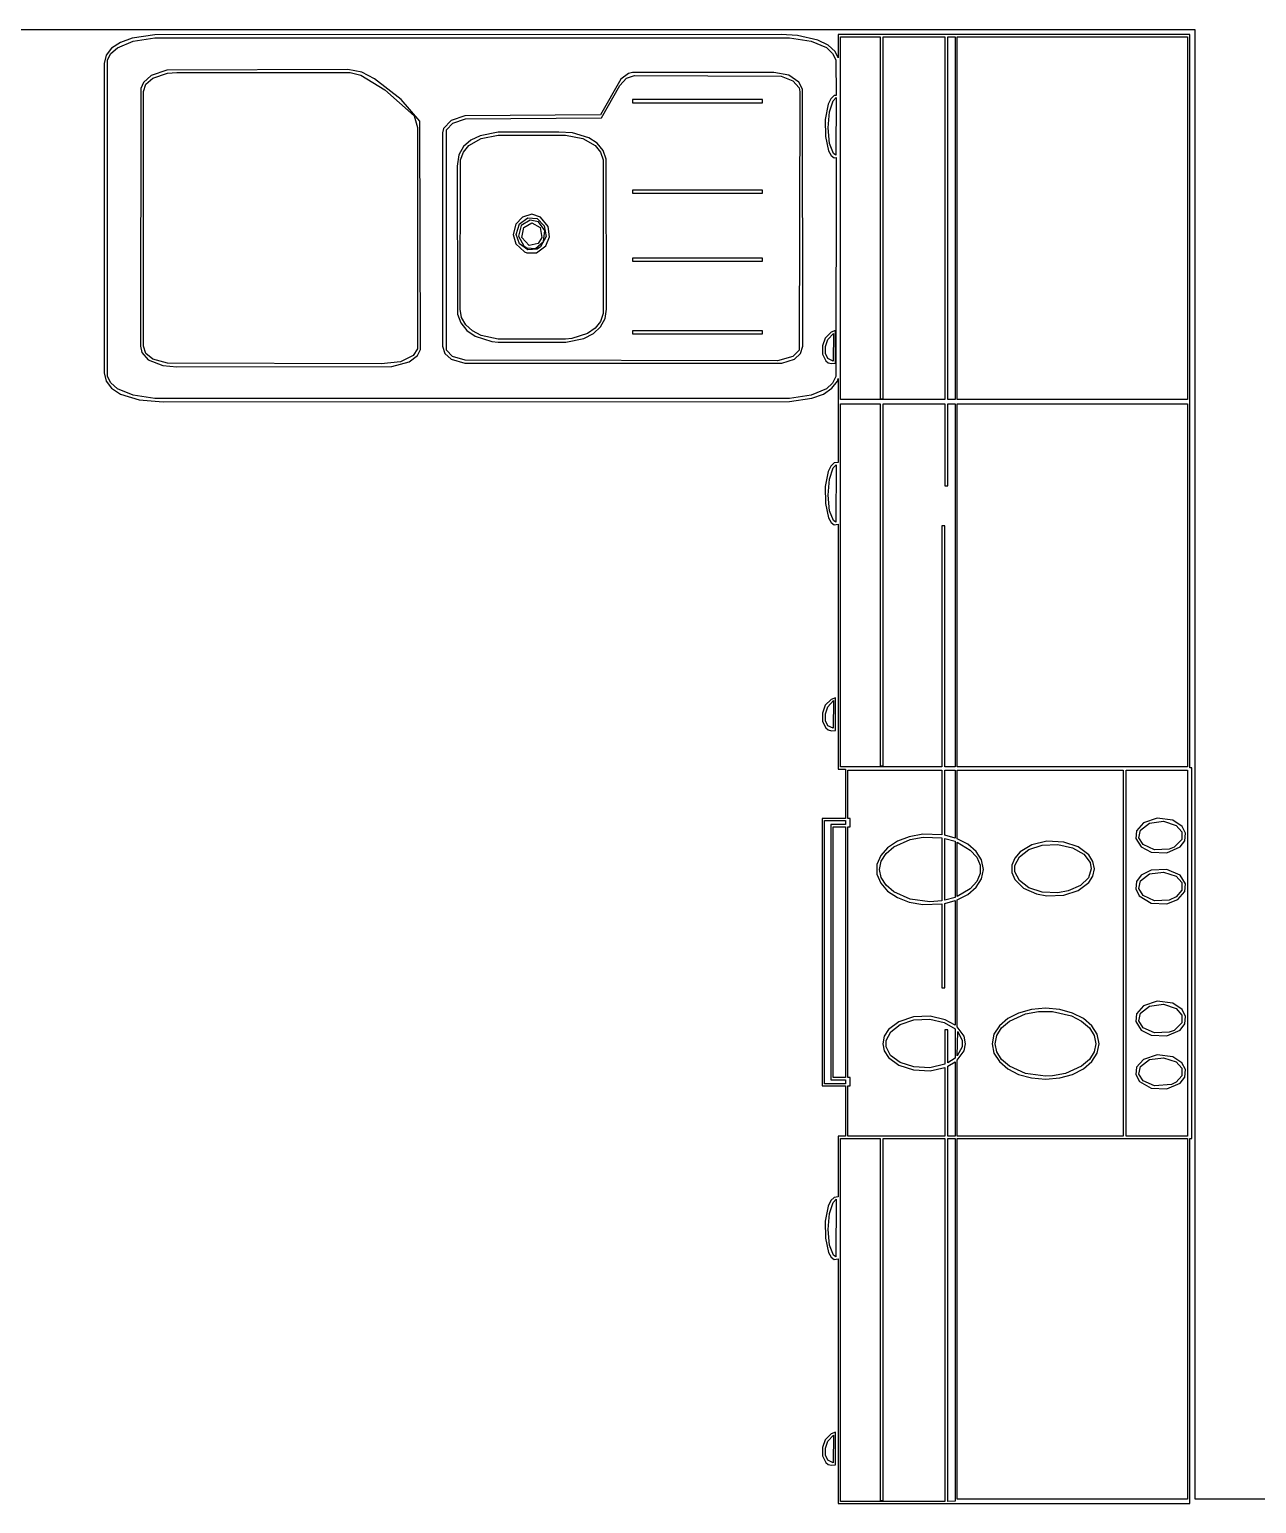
# Model space of a CAD drawing. Header units: metres. Extents: x -12.3 to 21.7, y -8.9 to 7.5.
# Drawn here: x -6.203 to -4.2, y -3.408 to -1 of the extents above; entities that cross this region are included whole.
import ezdxf

# ---------------------------------------------------------------- set-up
doc = ezdxf.new("R2010")
doc.units = ezdxf.units.M

msp = doc.modelspace()

# ---------------------------------------------------------------- linework, layer by layer
for p, q in [((-8.95, -1), (-4.29999, -1)), ((-5.99817, -1.00873), (-6.03484, -1.01416)), ((-4.97568, -1.00835), (-5.99817, -1.00873)), ((-4.94864, -1.00984), (-4.97568, -1.00835)), ((-4.91545, -1.01732), (-4.94864, -1.00984)), ((-4.30846, -1.00835), (-4.88237, -1.00835)), ((-4.88237, -1.00835), (-4.88237, -1.04625)), ((-4.30846, -2.20627), (-4.30846, -1.00835)), ((-4.29999, -1), (-4.29999, -3.39999)), ((-6.06854, -1.0305), (-6.07762, -1.04211)), ((-6.06984, -1.03911), (-6.0592, -1.02971)), ((-6.05408, -1.02112), (-6.06854, -1.0305)), ((-6.0592, -1.02971), (-6.03354, -1.019)), ((-6.03484, -1.01416), (-6.05408, -1.02112)), ((-6.03354, -1.019), (-5.99789, -1.01372)), ((-5.99789, -1.01372), (-4.96198, -1.01372)), ((-4.96198, -1.01372), (-4.92676, -1.01898)), ((-4.92676, -1.01898), (-4.90175, -1.02966)), ((-4.89896, -1.02551), (-4.91545, -1.01732)), ((-4.90175, -1.02966), (-4.89148, -1.03905)), ((-4.88748, -1.03604), (-4.89896, -1.02551)), ((-4.87883, -1.60471), (-4.87883, -1.01189)), ((-4.87883, -1.01189), (-4.81392, -1.01189)), ((-4.81392, -1.01189), (-4.81392, -1.60315)), ((-4.80891, -1.60315), (-4.80891, -1.01189)), ((-4.80891, -1.01189), (-4.70847, -1.01189)), ((-4.70847, -1.01189), (-4.70847, -1.60471)), ((-4.70346, -1.60471), (-4.70346, -1.01189)), ((-4.70346, -1.01189), (-4.69171, -1.01189)), ((-4.69171, -1.01189), (-4.69171, -1.60471)), ((-4.68819, -1.60471), (-4.68819, -1.01192)), ((-4.68819, -1.01192), (-4.312, -1.01192)), ((-4.312, -1.01192), (-4.312, -1.60471)), ((-6.07762, -1.04211), (-6.08078, -1.05576)), ((-6.08078, -1.05576), (-6.08078, -1.56082)), ((-6.0751, -1.04984), (-6.06984, -1.03911)), ((-6.0751, -1.56676), (-6.0751, -1.04984)), ((-4.89148, -1.03905), (-4.8864, -1.04979)), ((-4.88237, -1.04625), (-4.88748, -1.03604)), ((-4.8864, -1.04979), (-4.88576, -1.10771)), ((-6.00391, -1.07541), (-6.01654, -1.08673)), ((-6.01244, -1.08958), (-6.00134, -1.0797)), ((-5.97813, -1.06657), (-6.00391, -1.07541)), ((-6.00134, -1.0797), (-5.97734, -1.07152)), ((-5.68286, -1.06535), (-5.97813, -1.06657)), ((-5.97734, -1.07152), (-5.96214, -1.07036)), ((-5.96214, -1.07036), (-5.67909, -1.07036)), ((-5.65994, -1.06992), (-5.68286, -1.06535)), ((-5.67909, -1.07036), (-5.66183, -1.07454)), ((-5.66183, -1.07454), (-5.62273, -1.09862)), ((-5.63959, -1.08076), (-5.65994, -1.06992)), ((-5.5957, -1.11429), (-5.63959, -1.08076)), ((-5.23726, -1.08118), (-5.27063, -1.13965)), ((-5.23897, -1.09126), (-5.22816, -1.0795)), ((-5.22475, -1.07172), (-5.23726, -1.08118)), ((-5.22816, -1.0795), (-5.21501, -1.07535)), ((-5.21808, -1.07036), (-5.22475, -1.07172)), ((-4.98758, -1.07036), (-5.21808, -1.07036)), ((-5.21501, -1.07535), (-4.97556, -1.07643)), ((-4.96321, -1.07474), (-4.98758, -1.07036)), ((-4.97556, -1.07643), (-4.95647, -1.08385)), ((-4.9464, -1.08603), (-4.96321, -1.07474)), ((-6.02081, -1.09622), (-6.02138, -1.51733)), ((-6.01654, -1.08673), (-6.02081, -1.09622)), ((-6.01639, -1.10135), (-6.01244, -1.08958)), ((-6.01639, -1.51707), (-6.01639, -1.10135)), ((-5.62273, -1.09862), (-5.57463, -1.14124)), ((-5.2686, -1.14421), (-5.23897, -1.09126)), ((-4.95647, -1.08385), (-4.94637, -1.09526)), ((-4.94054, -1.09729), (-4.9464, -1.08603)), ((-4.94511, -1.10161), (-4.94638, -1.52368)), ((-4.94637, -1.09526), (-4.94511, -1.10161)), ((-4.94011, -1.51707), (-4.94054, -1.09729)), ((-5.56558, -1.15002), (-5.5957, -1.11429)), ((-5.00623, -1.11458), (-5.21808, -1.11458)), ((-5.21808, -1.11458), (-5.21808, -1.11958)), ((-5.21808, -1.11958), (-5.00623, -1.11958)), ((-5.00623, -1.11958), (-5.00623, -1.11458)), ((-4.89883, -1.12225), (-4.90343, -1.14694)), ((-4.89464, -1.1134), (-4.89883, -1.12225)), ((-4.89684, -1.13467), (-4.89058, -1.11632)), ((-4.88916, -1.10811), (-4.89464, -1.1134)), ((-4.89058, -1.11632), (-4.88576, -1.11118)), ((-4.88576, -1.10771), (-4.88916, -1.10811)), ((-4.88576, -1.11118), (-4.8862, -1.20512)), ((-5.57463, -1.14124), (-5.56909, -1.16)), ((-5.56453, -1.5226), (-5.56558, -1.15002)), ((-5.51428, -1.14876), (-5.52661, -1.16159)), ((-5.52206, -1.16367), (-5.51166, -1.15302)), ((-5.49178, -1.14079), (-5.51428, -1.14876)), ((-5.51166, -1.15302), (-5.49095, -1.14572)), ((-5.27063, -1.13965), (-5.49178, -1.14079)), ((-5.49095, -1.14572), (-5.2686, -1.14421)), ((-4.90343, -1.14694), (-4.90315, -1.17468)), ((-4.8989, -1.16084), (-4.89684, -1.13467)), ((-5.56909, -1.16), (-5.5694, -1.52148)), ((-5.52661, -1.16159), (-5.52826, -1.16882)), ((-5.52826, -1.16882), (-5.52826, -1.51707)), ((-5.52199, -1.52367), (-5.52206, -1.16367)), ((-5.48541, -1.18964), (-5.46503, -1.17828)), ((-5.46669, -1.17357), (-5.48224, -1.18105)), ((-5.43761, -1.16786), (-5.46669, -1.17357)), ((-5.46503, -1.17828), (-5.43724, -1.17285)), ((-5.33833, -1.16748), (-5.43761, -1.16786)), ((-5.43724, -1.17285), (-5.32736, -1.17285)), ((-5.31638, -1.16902), (-5.33833, -1.16748)), ((-5.32736, -1.17285), (-5.29918, -1.17828)), ((-5.28934, -1.17694), (-5.31638, -1.16902)), ((-5.29918, -1.17828), (-5.27904, -1.18964)), ((-5.27571, -1.18591), (-5.28934, -1.17694)), ((-4.90315, -1.17468), (-4.89819, -1.19801)), ((-4.89636, -1.18629), (-4.8989, -1.16084)), ((-5.49417, -1.19142), (-5.5018, -1.20453)), ((-5.49884, -1.21283), (-5.49425, -1.20016)), ((-5.49425, -1.20016), (-5.48541, -1.18964)), ((-5.48224, -1.18105), (-5.49417, -1.19142)), ((-5.27904, -1.18964), (-5.27048, -1.20016)), ((-5.26611, -1.19772), (-5.27571, -1.18591)), ((-5.27048, -1.20016), (-5.26608, -1.21283)), ((-5.26115, -1.21201), (-5.26611, -1.19772)), ((-4.89819, -1.19801), (-4.89401, -1.20567)), ((-4.89027, -1.20236), (-4.89636, -1.18629)), ((-4.8862, -1.20512), (-4.89027, -1.20236)), ((-5.5018, -1.20453), (-5.50444, -1.22304)), ((-5.50444, -1.22304), (-5.50377, -1.46486)), ((-5.49944, -1.45691), (-5.49884, -1.21283)), ((-5.26608, -1.21283), (-5.26608, -1.46402)), ((-5.26053, -1.45711), (-5.26115, -1.21201)), ((-4.89401, -1.20567), (-4.88873, -1.20943)), ((-4.88873, -1.20943), (-4.88576, -1.20892)), ((-4.88576, -1.20892), (-4.8864, -1.5668)), ((-5.00623, -1.2623), (-5.21808, -1.2623)), ((-5.21808, -1.2623), (-5.21808, -1.2673)), ((-5.21808, -1.2673), (-5.00623, -1.2673)), ((-5.00623, -1.2673), (-5.00623, -1.2623)), ((-5.40884, -1.31816), (-5.41299, -1.33476)), ((-5.39792, -1.30641), (-5.40884, -1.31816)), ((-5.40799, -1.33475), (-5.4026, -1.31758)), ((-5.39983, -1.3204), (-5.40431, -1.33789)), ((-5.4026, -1.31758), (-5.38922, -1.30791)), ((-5.38541, -1.31126), (-5.39983, -1.3204)), ((-5.39888, -1.33966), (-5.39578, -1.32333)), ((-5.38248, -1.30194), (-5.39792, -1.30641)), ((-5.39578, -1.32333), (-5.38248, -1.31604)), ((-5.38922, -1.30791), (-5.37372, -1.30902)), ((-5.37149, -1.31435), (-5.38541, -1.31126)), ((-5.36823, -1.30641), (-5.38248, -1.30194)), ((-5.38248, -1.31604), (-5.36917, -1.32333)), ((-5.37372, -1.30902), (-5.36217, -1.3205)), ((-5.36125, -1.32855), (-5.37149, -1.31435)), ((-5.36917, -1.32333), (-5.36609, -1.33966)), ((-5.35602, -1.32195), (-5.36823, -1.30641)), ((-5.36217, -1.3205), (-5.3589, -1.33815)), ((-5.35394, -1.33882), (-5.35602, -1.32195)), ((-5.41299, -1.33476), (-5.40884, -1.3501)), ((-5.40266, -1.3504), (-5.40799, -1.33475)), ((-5.40431, -1.33789), (-5.39581, -1.35341)), ((-5.38678, -1.3528), (-5.39888, -1.33966)), ((-5.37672, -1.35759), (-5.36353, -1.34657)), ((-5.36609, -1.33966), (-5.37236, -1.34958)), ((-5.3589, -1.33815), (-5.36838, -1.35527)), ((-5.36353, -1.34657), (-5.36125, -1.32855)), ((-5.35988, -1.35341), (-5.35394, -1.33882)), ((-5.40884, -1.3501), (-5.39439, -1.36324)), ((-5.38924, -1.3598), (-5.40266, -1.3504)), ((-5.39581, -1.35341), (-5.39093, -1.35654)), ((-5.39439, -1.36324), (-5.39062, -1.36461)), ((-5.39093, -1.35654), (-5.37672, -1.35759)), ((-5.39062, -1.36461), (-5.37505, -1.36461)), ((-5.37369, -1.35872), (-5.38924, -1.3598)), ((-5.37236, -1.34958), (-5.38678, -1.3528)), ((-5.37505, -1.36461), (-5.35988, -1.35341)), ((-5.36838, -1.35527), (-5.37369, -1.35872)), ((-5.00623, -1.37349), (-5.21808, -1.37349)), ((-5.21808, -1.37349), (-5.21808, -1.37848)), ((-5.21808, -1.37848), (-5.00623, -1.37848)), ((-5.00623, -1.37848), (-5.00623, -1.37349)), ((-5.50377, -1.46486), (-5.4986, -1.47939)), ((-5.4971, -1.47069), (-5.49944, -1.45691)), ((-5.26608, -1.46402), (-5.27048, -1.47691)), ((-5.26302, -1.47231), (-5.26053, -1.45711)), ((-5.4986, -1.47939), (-5.48877, -1.49155)), ((-5.49033, -1.48265), (-5.4971, -1.47069)), ((-5.47952, -1.49248), (-5.49033, -1.48265)), ((-5.48877, -1.49155), (-5.47499, -1.50095)), ((-5.46503, -1.49986), (-5.47952, -1.49248)), ((-5.27904, -1.48784), (-5.29153, -1.49649)), ((-5.28195, -1.49658), (-5.27031, -1.48573)), ((-5.27048, -1.47691), (-5.27904, -1.48784)), ((-5.27031, -1.48573), (-5.26302, -1.47231)), ((-5.00623, -1.492), (-5.21808, -1.492)), ((-5.21808, -1.492), (-5.21808, -1.49701)), ((-5.00623, -1.49701), (-5.00623, -1.492)), ((-4.88698, -1.49196), (-4.89377, -1.49445)), ((-4.88698, -1.54501), (-4.88698, -1.49196)), ((-5.47499, -1.50095), (-5.44807, -1.50946)), ((-5.43724, -1.50574), (-5.46503, -1.49986)), ((-5.44807, -1.50946), (-5.43764, -1.51073)), ((-5.43764, -1.51073), (-5.32698, -1.51073)), ((-5.32736, -1.50574), (-5.43724, -1.50574)), ((-5.31712, -1.50453), (-5.32736, -1.50574)), ((-5.32698, -1.51073), (-5.29741, -1.50455)), ((-5.29153, -1.49649), (-5.31712, -1.50453)), ((-5.29741, -1.50455), (-5.28195, -1.49658)), ((-5.21808, -1.49701), (-5.00623, -1.49701)), ((-4.90344, -1.50398), (-4.90804, -1.517)), ((-4.89377, -1.49445), (-4.90344, -1.50398)), ((-4.90309, -1.51778), (-4.89917, -1.50659)), ((-4.89917, -1.50659), (-4.88983, -1.49644)), ((-4.88983, -1.49644), (-4.89072, -1.5417)), ((-6.02138, -1.51733), (-6.01917, -1.5276)), ((-6.01917, -1.5276), (-6.00867, -1.53989)), ((-6.01244, -1.52933), (-6.01639, -1.51707)), ((-6.00134, -1.5385), (-6.01244, -1.52933)), ((-6.00867, -1.53989), (-5.98518, -1.54916)), ((-5.97734, -1.54535), (-6.00134, -1.5385)), ((-5.57639, -1.53275), (-5.59705, -1.54274)), ((-5.58304, -1.543), (-5.56921, -1.53238)), ((-5.5694, -1.52148), (-5.57639, -1.53275)), ((-5.56921, -1.53238), (-5.56453, -1.5226)), ((-5.52826, -1.51707), (-5.52461, -1.52933)), ((-5.52461, -1.52933), (-5.51428, -1.5385)), ((-5.51181, -1.53415), (-5.52199, -1.52367)), ((-5.51428, -1.5385), (-5.49178, -1.54535)), ((-5.49112, -1.54041), (-5.51181, -1.53415)), ((-4.98129, -1.54103), (-5.49112, -1.54041)), ((-4.95624, -1.53421), (-4.98129, -1.54103)), ((-4.97464, -1.54535), (-4.95367, -1.5385)), ((-4.94638, -1.52368), (-4.95624, -1.53421)), ((-4.95367, -1.5385), (-4.94371, -1.52933)), ((-4.94371, -1.52933), (-4.94011, -1.51707)), ((-4.90804, -1.517), (-4.90776, -1.5304)), ((-4.90776, -1.5304), (-4.90279, -1.54103)), ((-4.90288, -1.52933), (-4.90309, -1.51778)), ((-4.89908, -1.53767), (-4.90288, -1.52933)), ((-4.90279, -1.54103), (-4.89861, -1.54434)), ((-4.89072, -1.5417), (-4.89908, -1.53767)), ((-6.08078, -1.56082), (-6.07762, -1.57446)), ((-5.98518, -1.54916), (-5.96222, -1.55125)), ((-5.62823, -1.54625), (-5.97734, -1.54535)), ((-5.96222, -1.55125), (-5.61092, -1.55032)), ((-5.59705, -1.54274), (-5.62823, -1.54625)), ((-5.61092, -1.55032), (-5.58304, -1.543)), ((-5.49178, -1.54535), (-4.97464, -1.54535)), ((-4.89861, -1.54434), (-4.89333, -1.54581)), ((-4.89333, -1.54581), (-4.88698, -1.54501)), ((-6.07762, -1.57446), (-6.06854, -1.58609)), ((-6.06984, -1.57747), (-6.0751, -1.56676)), ((-6.0592, -1.58688), (-6.06984, -1.57747)), ((-6.06854, -1.58609), (-6.05408, -1.59547)), ((-6.03354, -1.5976), (-6.0592, -1.58688)), ((-4.90175, -1.58691), (-4.92676, -1.5976)), ((-4.9066, -1.59547), (-4.89256, -1.58609)), ((-4.89148, -1.57755), (-4.90175, -1.58691)), ((-4.89256, -1.58609), (-4.88379, -1.57446)), ((-4.8864, -1.5668), (-4.89148, -1.57755)), ((-4.88379, -1.57446), (-4.88237, -1.57033)), ((-4.88237, -1.57033), (-4.88237, -1.70721)), ((-6.05408, -1.59547), (-6.02357, -1.60493)), ((-5.99789, -1.60287), (-6.03354, -1.5976)), ((-6.02357, -1.60493), (-5.98416, -1.60825)), ((-4.96198, -1.60287), (-5.99789, -1.60287)), ((-5.98416, -1.60825), (-4.9617, -1.60786)), ((-4.92676, -1.5976), (-4.96198, -1.60287)), ((-4.9617, -1.60786), (-4.92545, -1.60243)), ((-4.92545, -1.60243), (-4.9066, -1.59547)), ((-4.70847, -1.60471), (-4.87883, -1.60471)), ((-4.87883, -2.20459), (-4.87883, -1.61177)), ((-4.87883, -1.61177), (-4.81392, -1.61177)), ((-4.81392, -1.60315), (-4.80891, -1.60315)), ((-4.81392, -1.61177), (-4.81392, -2.20303)), ((-4.80891, -2.20303), (-4.80891, -1.61177)), ((-4.80891, -1.61177), (-4.70847, -1.61177)), ((-4.70847, -1.61177), (-4.70847, -1.74567)), ((-4.69171, -1.60471), (-4.70346, -1.60471)), ((-4.70346, -1.74567), (-4.70346, -1.61177)), ((-4.70346, -1.61177), (-4.69171, -1.61177)), ((-4.69171, -1.61177), (-4.69171, -2.20459)), ((-4.312, -1.60471), (-4.68819, -1.60471)), ((-4.68819, -2.20459), (-4.68819, -1.61177)), ((-4.68819, -1.61177), (-4.312, -1.61177)), ((-4.312, -1.61177), (-4.312, -2.20459)), ((-4.88916, -1.70799), (-4.89464, -1.71329)), ((-4.88237, -1.70721), (-4.88916, -1.70799)), ((-4.89883, -1.72214), (-4.90343, -1.74683)), ((-4.89464, -1.71329), (-4.89883, -1.72214)), ((-4.89684, -1.73457), (-4.89058, -1.7162)), ((-4.89058, -1.7162), (-4.8857, -1.711)), ((-4.8857, -1.711), (-4.8862, -1.80501)), ((-4.90343, -1.74683), (-4.90315, -1.77457)), ((-4.8989, -1.76073), (-4.89684, -1.73457)), ((-4.70847, -1.74567), (-4.70346, -1.74567)), ((-4.90315, -1.77457), (-4.89819, -1.7979)), ((-4.89636, -1.78619), (-4.8989, -1.76073)), ((-4.89819, -1.7979), (-4.89401, -1.80556)), ((-4.89027, -1.80225), (-4.89636, -1.78619)), ((-4.89401, -1.80556), (-4.88873, -1.80931)), ((-4.8862, -1.80501), (-4.89027, -1.80225)), ((-4.88873, -1.80931), (-4.88237, -1.80823)), ((-4.88237, -1.80823), (-4.88237, -2.20813)), ((-4.70847, -1.81075), (-4.71347, -1.81075)), ((-4.71347, -1.81075), (-4.71347, -2.20459)), ((-4.70847, -2.20459), (-4.70847, -1.81075)), ((-4.89377, -2.09433), (-4.90344, -2.10387)), ((-4.88698, -2.09184), (-4.89377, -2.09433)), ((-4.88698, -2.1449), (-4.88698, -2.09184)), ((-4.90344, -2.10387), (-4.90804, -2.11688)), ((-4.90804, -2.11688), (-4.90776, -2.13028)), ((-4.90309, -2.11766), (-4.89917, -2.10648)), ((-4.90288, -2.12921), (-4.90309, -2.11766)), ((-4.89917, -2.10648), (-4.88983, -2.09633)), ((-4.88983, -2.09633), (-4.89072, -2.14159)), ((-4.90776, -2.13028), (-4.90279, -2.14091)), ((-4.89908, -2.13756), (-4.90288, -2.12921)), ((-4.90279, -2.14091), (-4.89861, -2.14423)), ((-4.89072, -2.14159), (-4.89908, -2.13756)), ((-4.89861, -2.14423), (-4.89333, -2.14569)), ((-4.89333, -2.14569), (-4.88698, -2.1449)), ((-4.88237, -2.20813), (-4.87025, -2.20813)), ((-4.71347, -2.20459), (-4.87883, -2.20459)), ((-4.87025, -2.20813), (-4.87025, -2.2888)), ((-4.86671, -2.2888), (-4.86671, -2.20981)), ((-4.86671, -2.20981), (-4.71347, -2.20981)), ((-4.81392, -2.20303), (-4.80891, -2.20303)), ((-4.71347, -2.20981), (-4.71347, -2.31554)), ((-4.69171, -2.20459), (-4.70847, -2.20459)), ((-4.70847, -2.31631), (-4.70847, -2.20981)), ((-4.70847, -2.20981), (-4.69171, -2.20981)), ((-4.69171, -2.20981), (-4.69171, -2.32088)), ((-4.312, -2.20459), (-4.68819, -2.20459)), ((-4.68819, -2.32208), (-4.68819, -2.20981)), ((-4.68819, -2.20981), (-4.41727, -2.20981)), ((-4.41727, -2.20981), (-4.41727, -2.80801)), ((-4.41226, -2.80801), (-4.41226, -2.20981)), ((-4.41226, -2.20981), (-4.312, -2.20981)), ((-4.312, -2.20981), (-4.312, -2.80801)), ((-4.30495, -2.20627), (-4.30846, -2.20627)), ((-4.30495, -2.81154), (-4.30495, -2.20627)), ((-4.87025, -2.2888), (-4.90848, -2.2888)), ((-4.90848, -2.2888), (-4.90848, -2.72568)), ((-4.90494, -2.72214), (-4.90494, -2.29234)), ((-4.90494, -2.29234), (-4.87025, -2.29234)), ((-4.87025, -2.29872), (-4.8943, -2.29872)), ((-4.8943, -2.29872), (-4.8943, -2.71576)), ((-4.89078, -2.71223), (-4.89078, -2.30226)), ((-4.89078, -2.30226), (-4.87025, -2.30226)), ((-4.87025, -2.29234), (-4.87025, -2.29872)), ((-4.87025, -2.30226), (-4.87025, -2.71223)), ((-4.86292, -2.2888), (-4.86671, -2.2888)), ((-4.86671, -2.71223), (-4.86671, -2.30226)), ((-4.86671, -2.30226), (-4.86292, -2.30226)), ((-4.86292, -2.30226), (-4.86292, -2.2888)), ((-4.39534, -2.30899), (-4.39658, -2.3215)), ((-4.38423, -2.29601), (-4.39534, -2.30899)), ((-4.39168, -2.32047), (-4.38914, -2.30788)), ((-4.38914, -2.30788), (-4.37419, -2.29633)), ((-4.36172, -2.28824), (-4.38423, -2.29601)), ((-4.37419, -2.29633), (-4.35159, -2.29321)), ((-4.33624, -2.29166), (-4.36172, -2.28824)), ((-4.35159, -2.29321), (-4.33061, -2.30013)), ((-4.32112, -2.30176), (-4.33624, -2.29166)), ((-4.33061, -2.30013), (-4.32117, -2.31088)), ((-4.32117, -2.31088), (-4.32117, -2.32347)), ((-4.31529, -2.31306), (-4.32112, -2.30176)), ((-4.80417, -2.34607), (-4.79147, -2.33519)), ((-4.78584, -2.32613), (-4.80164, -2.33661)), ((-4.79147, -2.33519), (-4.76511, -2.32339)), ((-4.76646, -2.31859), (-4.78584, -2.32613)), ((-4.74435, -2.31454), (-4.76646, -2.31859)), ((-4.76511, -2.32339), (-4.7439, -2.31953)), ((-4.71347, -2.31554), (-4.74435, -2.31454)), ((-4.7439, -2.31953), (-4.71347, -2.32057)), ((-4.71347, -2.32057), (-4.71347, -2.4234)), ((-4.69171, -2.32088), (-4.70847, -2.31631)), ((-4.70847, -2.32143), (-4.69171, -2.32616)), ((-4.70847, -2.42255), (-4.70847, -2.32143)), ((-4.69171, -2.32616), (-4.69171, -2.41783)), ((-4.67082, -2.33102), (-4.68819, -2.32208)), ((-4.68819, -2.32758), (-4.66669, -2.34039)), ((-4.68819, -2.41641), (-4.68819, -2.32758)), ((-4.65714, -2.34277), (-4.67082, -2.33102)), ((-4.56624, -2.33194), (-4.58553, -2.34335)), ((-4.57106, -2.33961), (-4.54933, -2.33229)), ((-4.54155, -2.32619), (-4.56624, -2.33194)), ((-4.54933, -2.33229), (-4.52365, -2.33116)), ((-4.51427, -2.32738), (-4.54155, -2.32619)), ((-4.52365, -2.33116), (-4.49974, -2.33659)), ((-4.49066, -2.33517), (-4.51427, -2.32738)), ((-4.47345, -2.34818), (-4.49066, -2.33517)), ((-4.39658, -2.3215), (-4.3877, -2.33537)), ((-4.38445, -2.33156), (-4.39168, -2.32047)), ((-4.3877, -2.33537), (-4.37151, -2.34378)), ((-4.36578, -2.34001), (-4.38445, -2.33156)), ((-4.34592, -2.34492), (-4.32431, -2.3354)), ((-4.32117, -2.32347), (-4.33415, -2.33586)), ((-4.32431, -2.3354), (-4.31659, -2.32545)), ((-4.31659, -2.32545), (-4.31529, -2.31306)), ((-4.81299, -2.34946), (-4.81908, -2.36415)), ((-4.81487, -2.37199), (-4.81212, -2.35852)), ((-4.80164, -2.33661), (-4.81299, -2.34946)), ((-4.81212, -2.35852), (-4.80417, -2.34607)), ((-4.66669, -2.34039), (-4.6563, -2.35214)), ((-4.64832, -2.35661), (-4.65714, -2.34277)), ((-4.6563, -2.35214), (-4.65089, -2.36514)), ((-4.64519, -2.37199), (-4.64832, -2.35661)), ((-4.5943, -2.35342), (-4.599, -2.36496)), ((-4.58553, -2.34335), (-4.5943, -2.35342)), ((-4.5941, -2.36594), (-4.58661, -2.35146)), ((-4.58661, -2.35146), (-4.57106, -2.33961)), ((-4.49974, -2.33659), (-4.48161, -2.34714)), ((-4.48161, -2.34714), (-4.47122, -2.36092)), ((-4.4666, -2.35902), (-4.47345, -2.34818)), ((-4.46417, -2.37114), (-4.4666, -2.35902)), ((-4.37151, -2.34378), (-4.34592, -2.34492)), ((-4.34229, -2.33897), (-4.36578, -2.34001)), ((-4.33415, -2.33586), (-4.34229, -2.33897)), ((-4.81908, -2.36415), (-4.81908, -2.37984)), ((-4.81908, -2.37984), (-4.81299, -2.39452)), ((-4.81212, -2.38547), (-4.81487, -2.37199)), ((-4.65089, -2.37885), (-4.6563, -2.39183)), ((-4.65089, -2.36514), (-4.65089, -2.37885)), ((-4.64832, -2.38737), (-4.64519, -2.37199)), ((-4.599, -2.36496), (-4.599, -2.37714)), ((-4.599, -2.37714), (-4.5943, -2.38838)), ((-4.5941, -2.37613), (-4.5941, -2.36594)), ((-4.58664, -2.3902), (-4.5941, -2.37613)), ((-4.46916, -2.37114), (-4.47371, -2.38567)), ((-4.47345, -2.39351), (-4.4666, -2.3829)), ((-4.47122, -2.36092), (-4.46916, -2.37114)), ((-4.4666, -2.3829), (-4.46417, -2.37114)), ((-4.3877, -2.38167), (-4.39531, -2.3916)), ((-4.38914, -2.3907), (-4.37419, -2.37946)), ((-4.37151, -2.37326), (-4.3877, -2.38167)), ((-4.37419, -2.37946), (-4.35159, -2.37639)), ((-4.34593, -2.3721), (-4.37151, -2.37326)), ((-4.35159, -2.37639), (-4.33061, -2.38319)), ((-4.32431, -2.38164), (-4.34593, -2.3721)), ((-4.33061, -2.38319), (-4.32117, -2.39357)), ((-4.31531, -2.39552), (-4.32431, -2.38164)), ((-4.81299, -2.39452), (-4.80164, -2.40738)), ((-4.80417, -2.3979), (-4.81212, -2.38547)), ((-4.79147, -2.40878), (-4.80417, -2.3979)), ((-4.80164, -2.40738), (-4.78584, -2.41786)), ((-4.66669, -2.40359), (-4.68819, -2.41641)), ((-4.67082, -2.41295), (-4.65714, -2.40121)), ((-4.6563, -2.39183), (-4.66669, -2.40359)), ((-4.65714, -2.40121), (-4.64832, -2.38737)), ((-4.5943, -2.38838), (-4.57983, -2.40254)), ((-4.57109, -2.40189), (-4.58664, -2.3902)), ((-4.57983, -2.40254), (-4.55849, -2.41214)), ((-4.54933, -2.40915), (-4.57109, -2.40189)), ((-4.50716, -2.40732), (-4.52364, -2.41028)), ((-4.51427, -2.41406), (-4.49066, -2.40633)), ((-4.48685, -2.39836), (-4.50716, -2.40732)), ((-4.49066, -2.40633), (-4.47345, -2.39351)), ((-4.47371, -2.38567), (-4.48685, -2.39836)), ((-4.39531, -2.3916), (-4.39658, -2.40398)), ((-4.39658, -2.40398), (-4.39082, -2.41525)), ((-4.39168, -2.40298), (-4.38914, -2.3907)), ((-4.38445, -2.41457), (-4.39168, -2.40298)), ((-4.32117, -2.40616), (-4.33061, -2.41692)), ((-4.32117, -2.39357), (-4.32117, -2.40616)), ((-4.31654, -2.40807), (-4.31531, -2.39552)), ((-4.76511, -2.42058), (-4.79147, -2.40878)), ((-4.78584, -2.41786), (-4.76646, -2.42538)), ((-4.76646, -2.42538), (-4.74435, -2.42943)), ((-4.73253, -2.42496), (-4.76511, -2.42058)), ((-4.74435, -2.42943), (-4.71347, -2.42845)), ((-4.71347, -2.4234), (-4.73253, -2.42496)), ((-4.71347, -2.42845), (-4.71347, -2.56531)), ((-4.69171, -2.41783), (-4.70847, -2.42255)), ((-4.70847, -2.42767), (-4.69171, -2.4231)), ((-4.70847, -2.56531), (-4.70847, -2.42767)), ((-4.69171, -2.4231), (-4.69171, -2.62646)), ((-4.68819, -2.42189), (-4.67082, -2.41295)), ((-4.68819, -2.62921), (-4.68819, -2.42189)), ((-4.55849, -2.41214), (-4.54155, -2.41525)), ((-4.52364, -2.41028), (-4.54933, -2.40915)), ((-4.54155, -2.41525), (-4.51427, -2.41406)), ((-4.39082, -2.41525), (-4.37152, -2.42694)), ((-4.36578, -2.42319), (-4.38445, -2.41457)), ((-4.37152, -2.42694), (-4.34592, -2.4281)), ((-4.34229, -2.42213), (-4.36578, -2.42319)), ((-4.34592, -2.4281), (-4.32785, -2.42108)), ((-4.33061, -2.41692), (-4.34229, -2.42213)), ((-4.32785, -2.42108), (-4.31654, -2.40807)), ((-4.71347, -2.56531), (-4.70847, -2.56531)), ((-4.5439, -2.59882), (-4.56708, -2.60089)), ((-4.52074, -2.60089), (-4.5439, -2.59882)), ((-4.38423, -2.59509), (-4.39534, -2.60808)), ((-4.38914, -2.60696), (-4.37419, -2.59541)), ((-4.36172, -2.58733), (-4.38423, -2.59509)), ((-4.37419, -2.59541), (-4.35159, -2.5923)), ((-4.33624, -2.59076), (-4.36172, -2.58733)), ((-4.35159, -2.5923), (-4.33061, -2.59923)), ((-4.32112, -2.60086), (-4.33624, -2.59076)), ((-4.33061, -2.59923), (-4.32117, -2.60997)), ((-4.78328, -2.62083), (-4.80048, -2.63382)), ((-4.75966, -2.61304), (-4.78328, -2.62083)), ((-4.78099, -2.62527), (-4.75877, -2.61795)), ((-4.73238, -2.61183), (-4.75966, -2.61304)), ((-4.75877, -2.61795), (-4.73283, -2.61681)), ((-4.73283, -2.61681), (-4.70953, -2.62224)), ((-4.7077, -2.61758), (-4.73238, -2.61183)), ((-4.70953, -2.62224), (-4.69171, -2.63274)), ((-4.69171, -2.62646), (-4.7077, -2.61758)), ((-4.60562, -2.61583), (-4.61929, -2.62758)), ((-4.61554, -2.63087), (-4.60284, -2.62)), ((-4.58794, -2.60675), (-4.60562, -2.61583)), ((-4.60284, -2.62), (-4.57649, -2.6082)), ((-4.56708, -2.60089), (-4.58794, -2.60675)), ((-4.57649, -2.6082), (-4.55528, -2.60432)), ((-4.55528, -2.60432), (-4.53253, -2.60432)), ((-4.53253, -2.60432), (-4.50169, -2.61142)), ((-4.49988, -2.60675), (-4.52074, -2.60089)), ((-4.50169, -2.61142), (-4.48497, -2.62)), ((-4.48219, -2.61583), (-4.49988, -2.60675)), ((-4.48497, -2.62), (-4.47227, -2.63087)), ((-4.46852, -2.62758), (-4.48219, -2.61583)), ((-4.39534, -2.60808), (-4.39658, -2.62059)), ((-4.39658, -2.62059), (-4.3877, -2.63446)), ((-4.39168, -2.61955), (-4.38914, -2.60696)), ((-4.38445, -2.63066), (-4.39168, -2.61955)), ((-4.32117, -2.62256), (-4.33415, -2.63495)), ((-4.32431, -2.63449), (-4.31659, -2.62454)), ((-4.32117, -2.60997), (-4.32117, -2.62256)), ((-4.31529, -2.61215), (-4.32112, -2.60086)), ((-4.31659, -2.62454), (-4.31529, -2.61215)), ((-4.80734, -2.64468), (-4.80977, -2.65678)), ((-4.80048, -2.63382), (-4.80734, -2.64468)), ((-4.80424, -2.65158), (-4.79672, -2.63712)), ((-4.79672, -2.63712), (-4.78099, -2.62527)), ((-4.70346, -2.63425), (-4.70847, -2.63425)), ((-4.70847, -2.63425), (-4.70847, -2.69006)), ((-4.70346, -2.68781), (-4.70346, -2.63425)), ((-4.69171, -2.63274), (-4.69171, -2.68015)), ((-4.67674, -2.64468), (-4.68819, -2.62921)), ((-4.68819, -2.67673), (-4.68733, -2.6371)), ((-4.68733, -2.6371), (-4.67984, -2.65158)), ((-4.67432, -2.65678), (-4.67674, -2.64468)), ((-4.62813, -2.64142), (-4.63126, -2.65678)), ((-4.61929, -2.62758), (-4.62813, -2.64142)), ((-4.62625, -2.65678), (-4.6235, -2.64333)), ((-4.6235, -2.64333), (-4.61554, -2.63087)), ((-4.47227, -2.63087), (-4.46431, -2.64333)), ((-4.45969, -2.64142), (-4.46852, -2.62758)), ((-4.46431, -2.64333), (-4.46156, -2.65678)), ((-4.45656, -2.65678), (-4.45969, -2.64142)), ((-4.3877, -2.63446), (-4.37151, -2.64287)), ((-4.36578, -2.6391), (-4.38445, -2.63066)), ((-4.37151, -2.64287), (-4.34593, -2.64403)), ((-4.34229, -2.63806), (-4.36578, -2.6391)), ((-4.34593, -2.64403), (-4.32431, -2.63449)), ((-4.33415, -2.63495), (-4.34229, -2.63806)), ((-4.80977, -2.65678), (-4.80734, -2.66855)), ((-4.80734, -2.66855), (-4.80048, -2.67917)), ((-4.80424, -2.66177), (-4.80424, -2.65158)), ((-4.79675, -2.67584), (-4.80424, -2.66177)), ((-4.67984, -2.66177), (-4.68819, -2.67673)), ((-4.68819, -2.68369), (-4.67674, -2.66855)), ((-4.67984, -2.65158), (-4.67984, -2.66177)), ((-4.67674, -2.66855), (-4.67432, -2.65678)), ((-4.63126, -2.65678), (-4.62813, -2.67216)), ((-4.62813, -2.67216), (-4.61929, -2.686)), ((-4.6235, -2.67026), (-4.62625, -2.65678)), ((-4.61554, -2.68271), (-4.6235, -2.67026)), ((-4.46431, -2.67026), (-4.47227, -2.68271)), ((-4.46852, -2.686), (-4.45969, -2.67216)), ((-4.46156, -2.65678), (-4.46431, -2.67026)), ((-4.45969, -2.67216), (-4.45656, -2.65678)), ((-4.80048, -2.67917), (-4.78328, -2.69197)), ((-4.78101, -2.68752), (-4.79675, -2.67584)), ((-4.78328, -2.69197), (-4.75966, -2.69972)), ((-4.75877, -2.69479), (-4.78101, -2.68752)), ((-4.73283, -2.69594), (-4.75877, -2.69479)), ((-4.70847, -2.69006), (-4.73283, -2.69594)), ((-4.73238, -2.70091), (-4.70847, -2.69545)), ((-4.70847, -2.69545), (-4.70847, -2.80801)), ((-4.69171, -2.68015), (-4.70346, -2.68781)), ((-4.70346, -2.69328), (-4.69171, -2.68639)), ((-4.70346, -2.80801), (-4.70346, -2.69328)), ((-4.69171, -2.68639), (-4.69171, -2.80801)), ((-4.68819, -2.80801), (-4.68819, -2.68369)), ((-4.61929, -2.686), (-4.60562, -2.69775)), ((-4.60284, -2.69359), (-4.61554, -2.68271)), ((-4.57649, -2.70538), (-4.60284, -2.69359)), ((-4.48497, -2.69359), (-4.51132, -2.70538)), ((-4.47227, -2.68271), (-4.48497, -2.69359)), ((-4.48219, -2.69775), (-4.46852, -2.686)), ((-4.39531, -2.69489), (-4.39658, -2.70726)), ((-4.38419, -2.68233), (-4.39531, -2.69489)), ((-4.39168, -2.70627), (-4.38914, -2.69398)), ((-4.38914, -2.69398), (-4.37419, -2.68275)), ((-4.36172, -2.6747), (-4.38419, -2.68233)), ((-4.37419, -2.68275), (-4.35159, -2.67967)), ((-4.33626, -2.67809), (-4.36172, -2.6747)), ((-4.35159, -2.67967), (-4.33061, -2.68649)), ((-4.32118, -2.68791), (-4.33626, -2.67809)), ((-4.33061, -2.68649), (-4.32117, -2.69685)), ((-4.31531, -2.69882), (-4.32118, -2.68791)), ((-4.8943, -2.71576), (-4.87025, -2.71576)), ((-4.87025, -2.71223), (-4.89078, -2.71223)), ((-4.87025, -2.71576), (-4.87025, -2.72214)), ((-4.86292, -2.71223), (-4.86671, -2.71223)), ((-4.86292, -2.72568), (-4.86292, -2.71223)), ((-4.75966, -2.69972), (-4.73238, -2.70091)), ((-4.60562, -2.69775), (-4.58794, -2.70683)), ((-4.58794, -2.70683), (-4.56708, -2.71269)), ((-4.5439, -2.70976), (-4.57649, -2.70538)), ((-4.56708, -2.71269), (-4.5439, -2.71477)), ((-4.53253, -2.70926), (-4.5439, -2.70976)), ((-4.5439, -2.71477), (-4.52074, -2.71269)), ((-4.51132, -2.70538), (-4.53253, -2.70926)), ((-4.52074, -2.71269), (-4.49988, -2.70683)), ((-4.49988, -2.70683), (-4.48219, -2.69775)), ((-4.39658, -2.70726), (-4.39076, -2.71838)), ((-4.38445, -2.71754), (-4.39168, -2.70627)), ((-4.39076, -2.71838), (-4.37144, -2.72954)), ((-4.36578, -2.72569), (-4.38445, -2.71754)), ((-4.33061, -2.71979), (-4.33806, -2.72339)), ((-4.32117, -2.70938), (-4.33061, -2.71979)), ((-4.32433, -2.72141), (-4.31656, -2.71132)), ((-4.32117, -2.69685), (-4.32117, -2.70938)), ((-4.31656, -2.71132), (-4.31531, -2.69882)), ((-4.90848, -2.72568), (-4.87025, -2.72568)), ((-4.87025, -2.72214), (-4.90494, -2.72214)), ((-4.87025, -2.72568), (-4.87025, -2.80801)), ((-4.86671, -2.80801), (-4.86671, -2.72568)), ((-4.86671, -2.72568), (-4.86292, -2.72568)), ((-4.37144, -2.72954), (-4.34598, -2.73062)), ((-4.33806, -2.72339), (-4.36578, -2.72569)), ((-4.34598, -2.73062), (-4.32433, -2.72141)), ((-4.87025, -2.80801), (-4.88237, -2.80801)), ((-4.88237, -2.80801), (-4.88237, -2.907)), ((-4.87883, -3.40436), (-4.87883, -2.81154)), ((-4.87883, -2.81154), (-4.81392, -2.81154)), ((-4.70847, -2.80801), (-4.86671, -2.80801)), ((-4.81392, -2.81154), (-4.81392, -3.4028)), ((-4.80891, -3.4028), (-4.80891, -2.81154)), ((-4.80891, -2.81154), (-4.70847, -2.81154)), ((-4.70847, -2.81154), (-4.70847, -3.40436)), ((-4.69171, -2.80801), (-4.70346, -2.80801)), ((-4.70346, -3.40436), (-4.70346, -2.81154)), ((-4.70346, -2.81154), (-4.69171, -2.81154)), ((-4.69171, -2.81154), (-4.69171, -3.4041)), ((-4.41727, -2.80801), (-4.68819, -2.80801)), ((-4.68819, -3.40056), (-4.68819, -2.81154)), ((-4.68819, -2.81154), (-4.312, -2.81154)), ((-4.312, -2.80801), (-4.41226, -2.80801)), ((-4.312, -2.81154), (-4.312, -3.40056)), ((-4.30846, -3.4079), (-4.30846, -2.81154)), ((-4.30846, -2.81154), (-4.30495, -2.81154)), ((-4.89464, -2.91306), (-4.89883, -2.92192)), ((-4.88916, -2.90778), (-4.89464, -2.91306)), ((-4.89058, -2.91597), (-4.8857, -2.91077)), ((-4.88237, -2.907), (-4.88916, -2.90778)), ((-4.8857, -2.91077), (-4.8862, -3.00478)), ((-4.89883, -2.92192), (-4.90343, -2.94659)), ((-4.8989, -2.96051), (-4.89684, -2.93434)), ((-4.89684, -2.93434), (-4.89058, -2.91597)), ((-4.90343, -2.94659), (-4.90315, -2.97435)), ((-4.89636, -2.98596), (-4.8989, -2.96051)), ((-4.90315, -2.97435), (-4.89819, -2.99767)), ((-4.89819, -2.99767), (-4.89401, -3.00533)), ((-4.89027, -3.00201), (-4.89636, -2.98596)), ((-4.89401, -3.00533), (-4.88873, -3.00908)), ((-4.8862, -3.00478), (-4.89027, -3.00201)), ((-4.88873, -3.00908), (-4.88237, -3.008)), ((-4.88237, -3.008), (-4.88237, -3.4079)), ((-4.89377, -3.2941), (-4.90344, -3.30363)), ((-4.89917, -3.30624), (-4.88983, -3.2961)), ((-4.88698, -3.29161), (-4.89377, -3.2941)), ((-4.88983, -3.2961), (-4.89072, -3.34135)), ((-4.88698, -3.34467), (-4.88698, -3.29161)), ((-4.90344, -3.30363), (-4.90804, -3.31665)), ((-4.90804, -3.31665), (-4.90776, -3.33005)), ((-4.90309, -3.31743), (-4.89917, -3.30624)), ((-4.90288, -3.32898), (-4.90309, -3.31743)), ((-4.90776, -3.33005), (-4.90279, -3.34068)), ((-4.89908, -3.33733), (-4.90288, -3.32898)), ((-4.90279, -3.34068), (-4.89861, -3.34399)), ((-4.89072, -3.34135), (-4.89908, -3.33733)), ((-4.89861, -3.34399), (-4.89333, -3.34546)), ((-4.89333, -3.34546), (-4.88698, -3.34467)), ((-4.88237, -3.4079), (-4.30846, -3.4079)), ((-4.70847, -3.40436), (-4.87883, -3.40436)), ((-4.81392, -3.4028), (-4.80891, -3.4028)), ((-4.69171, -3.4041), (-4.70346, -3.40436)), ((-4.312, -3.40056), (-4.68819, -3.40056)), ((-4.29999, -3.39999), (-4.04999, -3.39999))]:
    msp.add_line(p, q)

doc.saveas('drawing.dxf')
